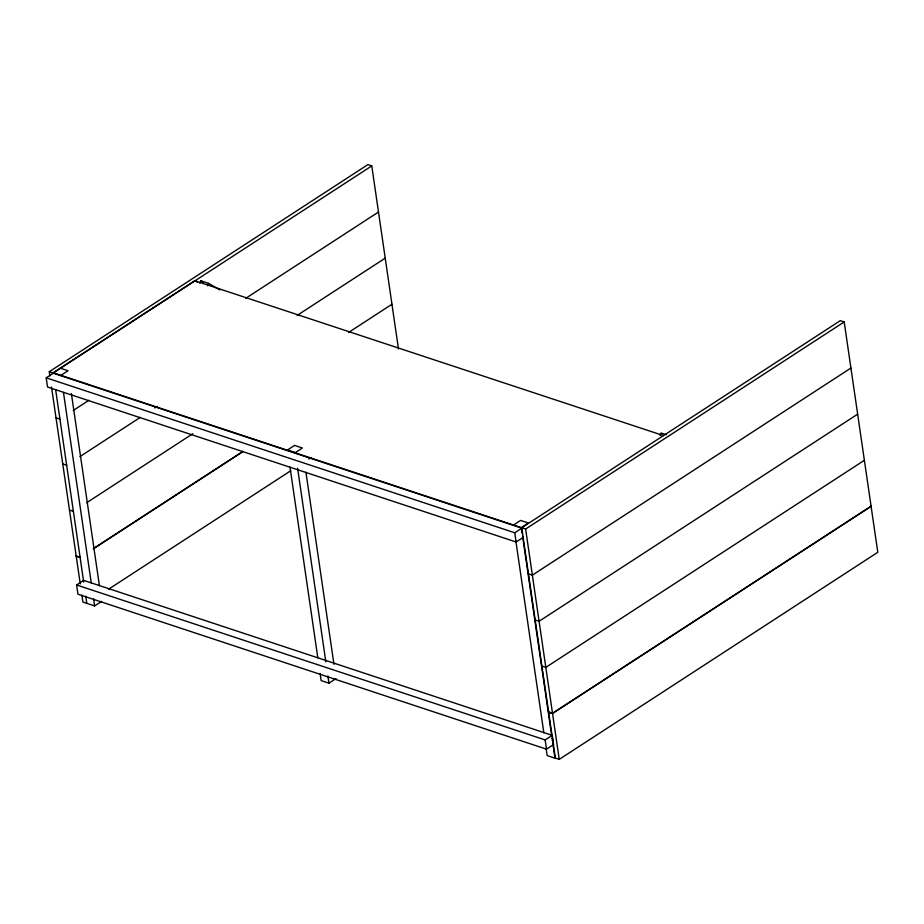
<?xml version="1.0" encoding="UTF-8"?>
<svg xmlns="http://www.w3.org/2000/svg" width="924" height="924" viewBox="0 0 924 924"><rect width="100%" height="100%" fill="white"/><g stroke="black" fill="none" stroke-linecap="round" stroke-linejoin="round"><path stroke-width="1.39" d="M199.827 283.229L200.866 280.792L208.674 283.379L219.866 289.917M207.634 285.805L208.674 283.379M659.99 435.412L661.03 432.986L666.239 434.707M49.908 375.906L49.295 371.714L367.868 164.622L371.771 165.916L398.475 348.972M663.49 435.585L194.756 280.734L53.165 372.776L525.629 529.036L844.201 321.945L877.8 552.286L559.239 759.378L555.336 758.084L521.725 527.743L840.297 320.651L844.201 321.945M371.771 165.916L53.199 373.007L49.295 371.714M46.2 377.812L53.28 373.204L521.841 528.17L514.76 532.778L46.2 377.812L47.54 387.029L516.1 541.995L523.18 537.398M60.972 375.363L68.053 370.755L60.245 368.179M73.204 410.499L88.889 400.3M245.761 298.313L378.493 212.035M79.926 456.606L140.263 417.382M154.747 407.969L157.161 406.398M297.135 315.407L385.227 258.142M86.66 502.725L192.85 433.691M348.51 332.501L391.949 304.262M93.347 548.602L242.977 451.339M93.382 548.833L243.012 451.57M76.611 584.984L83.691 580.376L552.252 735.342L553.591 744.571L546.511 749.168L77.951 594.201L76.611 584.984L545.172 739.939L552.252 735.342M108.524 589.235L290.737 470.778M308.835 459.009L311.249 457.449M81.878 595.068L82.906 602.055L94.618 605.936L101.698 601.328M513.525 525.028L520.605 520.431L528.413 523.007L521.332 527.616L522.164 533.31M320.097 673.469L321.136 680.584L328.944 683.171L336.024 678.562M850.923 368.052L532.363 575.144L528.459 573.862M857.657 414.171L539.085 621.263L535.181 619.969M864.379 460.291L545.818 667.382L541.914 666.089M871.078 506.167L552.506 713.259L548.602 711.965M871.101 506.398L552.54 713.49L548.637 712.196M56.029 417.833L59.933 419.126M62.751 463.94L66.655 465.234M69.485 510.06L73.389 511.353M76.172 555.948L80.076 557.23M76.207 556.179L80.111 557.461M194.756 280.734L197.482 282.236M200.866 280.792L203.349 282.247M525.629 529.036L559.239 759.378M522.58 536.151L551.651 735.412M552.067 738.264L552.483 741.106M552.899 743.947L554.977 758.188L547.17 755.601L546.13 748.486M545.172 739.939L546.511 749.168M514.76 532.778L516.1 541.995M515.811 540.69L543.843 732.824M305.925 472.187L333.957 664.333M297.597 468.249L325.837 661.815M327.904 676.056L328.944 683.171M289.997 467.094L317.821 657.807M71.379 393.532L99.411 585.677M63.467 392.434L91.291 583.159M93.578 598.81L94.618 605.936M55.648 389.778L83.691 582.005M85.77 596.234L86.81 603.349M51.536 387.087L80.249 583.887M294.583 445.414L287.503 450.011L295.31 452.598L302.391 447.99L294.583 445.414"/></g></svg>
